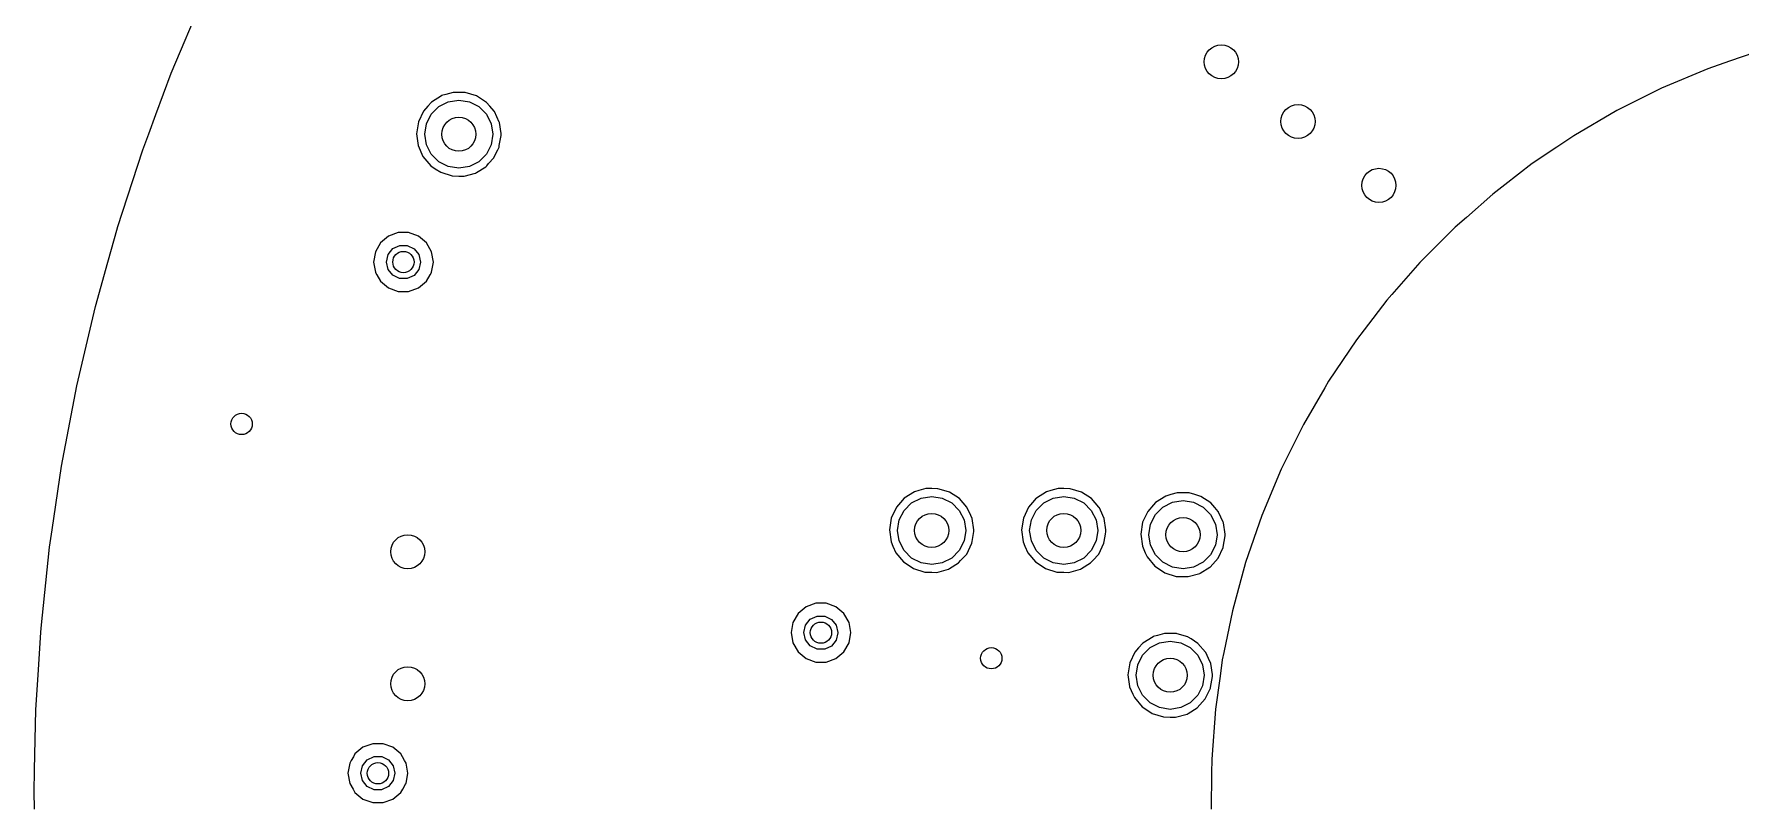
# Model space of a CAD drawing. Extents: x 115.8 to 161.6, y -138.2 to -92.4.
# Drawn here: x 115.77 to 135.8, y -115.43 to -106.38 of the extents above; entities that cross this region are included whole.
import ezdxf

# ---------------------------------------------------------------- set-up
doc = ezdxf.new("R2010")
doc.units = 0
doc.layers.add('BLACK', color=7, linetype='CONTINUOUS')

msp = doc.modelspace()

# ---------------------------------------------------------------- linework, layer by layer
at = {"layer": 'BLACK', "linetype": 'CONTINUOUS'}
for p, q in [((117.374, -106.835), (117.745, -105.951)), ((135.663, -106.694), (135.409, -106.782)), ((135.963, -106.59), (135.663, -106.694)), ((117.194, -107.317), (117.373, -106.835)), ((117.373, -106.835), (117.374, -106.835)), ((135.409, -106.782), (134.868, -107.01)), ((135.409, -106.782), (135.409, -106.782)), ((135.409, -106.782), (135.409, -106.782)), ((120.428, -107.173), (120.388, -107.219)), ((120.429, -107.173), (120.428, -107.173)), ((120.428, -107.173), (120.428, -107.173)), ((120.548, -107.098), (120.429, -107.173)), ((120.515, -107.226), (120.626, -107.17)), ((120.599, -107.083), (120.548, -107.097)), ((120.548, -107.097), (120.548, -107.097)), ((120.548, -107.097), (120.548, -107.098)), ((120.683, -107.059), (120.599, -107.083)), ((120.626, -107.17), (120.75, -107.15)), ((120.684, -107.059), (120.683, -107.059)), ((120.75, -107.059), (120.684, -107.059)), ((120.684, -107.059), (120.684, -107.059)), ((120.823, -107.06), (120.75, -107.059)), ((120.75, -107.15), (120.874, -107.17)), ((120.824, -107.06), (120.823, -107.06)), ((120.891, -107.08), (120.824, -107.06)), ((120.824, -107.06), (120.824, -107.06)), ((120.874, -107.17), (120.985, -107.226)), ((120.958, -107.1), (120.891, -107.08)), ((121.076, -107.177), (120.958, -107.1)), ((134.868, -107.01), (134.357, -107.265)), ((134.868, -107.01), (134.868, -107.01)), ((134.868, -107.01), (134.868, -107.01)), ((117.11, -107.544), (117.194, -107.317)), ((120.336, -107.278), (120.276, -107.405)), ((120.388, -107.219), (120.336, -107.278)), ((120.37, -107.426), (120.426, -107.315)), ((120.426, -107.315), (120.515, -107.226)), ((120.985, -107.226), (121.074, -107.315)), ((121.074, -107.315), (121.13, -107.426)), ((121.113, -107.22), (121.076, -107.177)), ((121.164, -107.279), (121.113, -107.22)), ((121.167, -107.283), (121.164, -107.279)), ((121.168, -107.284), (121.167, -107.283)), ((121.225, -107.41), (121.168, -107.284)), ((121.168, -107.284), (121.168, -107.284)), ((134.343, -107.272), (133.836, -107.568)), ((134.357, -107.265), (134.343, -107.272)), ((117.039, -107.734), (117.11, -107.544)), ((120.276, -107.405), (120.254, -107.544)), ((120.254, -107.544), (120.273, -107.683)), ((120.35, -107.55), (120.37, -107.426)), ((120.37, -107.674), (120.35, -107.55)), ((121.13, -107.426), (121.15, -107.55)), ((121.15, -107.55), (121.13, -107.674)), ((121.226, -107.411), (121.225, -107.41)), ((121.225, -107.682), (121.245, -107.563)), ((121.226, -107.412), (121.226, -107.411)), ((121.245, -107.543), (121.226, -107.412)), ((121.246, -107.55), (121.245, -107.543)), ((121.245, -107.562), (121.246, -107.55)), ((121.245, -107.563), (121.245, -107.562)), ((133.836, -107.568), (133.639, -107.701)), ((133.836, -107.568), (133.836, -107.568)), ((133.836, -107.568), (133.836, -107.568)), ((116.743, -108.646), (117.039, -107.734)), ((117.039, -107.734), (117.039, -107.734)), ((120.273, -107.683), (120.329, -107.812)), ((120.426, -107.785), (120.37, -107.674)), ((121.13, -107.674), (121.074, -107.785)), ((121.166, -107.817), (121.206, -107.734)), ((121.206, -107.734), (121.222, -107.701)), ((121.222, -107.701), (121.225, -107.682)), ((133.639, -107.701), (133.35, -107.895)), ((120.329, -107.812), (120.42, -107.919)), ((120.42, -107.919), (120.42, -107.92)), ((120.42, -107.92), (120.42, -107.92)), ((120.42, -107.92), (120.473, -107.955)), ((120.515, -107.874), (120.426, -107.785)), ((120.473, -107.955), (120.537, -107.997)), ((120.626, -107.93), (120.515, -107.874)), ((120.75, -107.95), (120.626, -107.93)), ((120.874, -107.93), (120.75, -107.95)), ((120.985, -107.874), (120.874, -107.93)), ((120.959, -107.998), (121.066, -107.932)), ((121.074, -107.785), (120.985, -107.874)), ((121.066, -107.932), (121.067, -107.931)), ((121.066, -107.932), (121.066, -107.932)), ((121.067, -107.931), (121.078, -107.919)), ((121.078, -107.919), (121.099, -107.895)), ((121.099, -107.895), (121.161, -107.827)), ((121.161, -107.827), (121.166, -107.817)), ((133.35, -107.895), (133.026, -108.145)), ((133.35, -107.895), (133.35, -107.895)), ((133.35, -107.895), (133.35, -107.895)), ((120.537, -107.997), (120.671, -108.039)), ((120.671, -108.039), (120.75, -108.041)), ((120.75, -108.041), (120.81, -108.042)), ((120.81, -108.042), (120.81, -108.042)), ((120.81, -108.042), (120.811, -108.042)), ((120.811, -108.042), (120.947, -108.005)), ((120.947, -108.005), (120.959, -107.998)), ((133.026, -108.145), (132.885, -108.254)), ((132.885, -108.254), (132.576, -108.526)), ((132.885, -108.254), (132.885, -108.254)), ((132.885, -108.254), (132.885, -108.254)), ((132.576, -108.526), (132.445, -108.641)), ((116.63, -109.05), (116.743, -108.647)), ((116.743, -108.647), (116.743, -108.646)), ((119.925, -108.746), (119.831, -108.824)), ((120.039, -108.704), (119.925, -108.746)), ((120.161, -108.704), (120.039, -108.704)), ((120.275, -108.746), (120.161, -108.704)), ((120.369, -108.824), (120.275, -108.746)), ((132.445, -108.641), (132.031, -109.056)), ((132.445, -108.641), (132.445, -108.641)), ((132.445, -108.641), (132.445, -108.641)), ((119.77, -108.93), (119.749, -109.05)), ((119.831, -108.824), (119.77, -108.93)), ((119.9, -109.05), (119.92, -108.963)), ((119.92, -108.963), (119.975, -108.893)), ((119.975, -108.893), (120.056, -108.855)), ((120.056, -108.855), (120.145, -108.855)), ((120.145, -108.855), (120.225, -108.894)), ((120.225, -108.894), (120.28, -108.963)), ((120.28, -108.963), (120.3, -109.05)), ((120.43, -108.93), (120.369, -108.824)), ((120.451, -109.05), (120.43, -108.93)), ((116.485, -109.57), (116.63, -109.05)), ((119.749, -109.05), (119.77, -109.17)), ((119.77, -109.17), (119.771, -109.171)), ((119.771, -109.171), (119.771, -109.171)), ((119.771, -109.171), (119.787, -109.199)), ((119.92, -109.136), (119.9, -109.05)), ((119.975, -109.206), (119.92, -109.136)), ((120.28, -109.137), (120.224, -109.207)), ((120.3, -109.051), (120.28, -109.137)), ((120.3, -109.05), (120.3, -109.051)), ((120.413, -109.199), (120.429, -109.171)), ((120.429, -109.171), (120.43, -109.17)), ((120.429, -109.171), (120.429, -109.171)), ((120.43, -109.17), (120.451, -109.05)), ((132.03, -109.057), (131.703, -109.43)), ((132.031, -109.056), (132.03, -109.056)), ((132.03, -109.056), (132.03, -109.057)), ((132.03, -109.057), (132.03, -109.057)), ((132.031, -109.056), (132.031, -109.056)), ((119.787, -109.199), (119.831, -109.276)), ((119.831, -109.276), (119.925, -109.354)), ((119.925, -109.354), (120.039, -109.395)), ((120.055, -109.245), (119.975, -109.206)), ((120.144, -109.245), (120.055, -109.245)), ((120.224, -109.207), (120.144, -109.245)), ((120.161, -109.395), (120.275, -109.354)), ((120.275, -109.354), (120.369, -109.276)), ((120.369, -109.276), (120.413, -109.199)), ((116.266, -110.504), (116.485, -109.57)), ((116.485, -109.57), (116.485, -109.57)), ((120.039, -109.395), (120.161, -109.395)), ((131.643, -109.498), (131.376, -109.846)), ((131.644, -109.498), (131.643, -109.498)), ((131.643, -109.498), (131.643, -109.498)), ((131.703, -109.43), (131.644, -109.498)), ((131.286, -109.963), (130.959, -110.45)), ((131.376, -109.846), (131.286, -109.963)), ((116.086, -111.446), (116.266, -110.504)), ((116.266, -110.504), (116.266, -110.504)), ((130.915, -110.525), (130.665, -110.957)), ((130.959, -110.45), (130.915, -110.525)), ((130.959, -110.45), (130.959, -110.45)), ((130.959, -110.45), (130.959, -110.45)), ((130.665, -110.957), (130.403, -111.482)), ((115.976, -112.194), (116.086, -111.446)), ((116.086, -111.446), (116.086, -111.446)), ((130.403, -111.482), (130.176, -112.023)), ((126.098, -111.748), (125.979, -111.823)), ((126.149, -111.733), (126.098, -111.747)), ((126.098, -111.747), (126.098, -111.747)), ((126.098, -111.747), (126.098, -111.748)), ((126.233, -111.709), (126.149, -111.733)), ((126.234, -111.709), (126.233, -111.709)), ((126.3, -111.709), (126.234, -111.709)), ((126.234, -111.709), (126.234, -111.709)), ((126.373, -111.71), (126.3, -111.709)), ((126.374, -111.71), (126.373, -111.71)), ((126.441, -111.73), (126.374, -111.71)), ((126.374, -111.71), (126.374, -111.71)), ((126.508, -111.75), (126.441, -111.73)), ((126.626, -111.827), (126.508, -111.75)), ((127.648, -111.748), (127.529, -111.823)), ((127.699, -111.733), (127.648, -111.747)), ((127.648, -111.747), (127.648, -111.747)), ((127.648, -111.747), (127.648, -111.748)), ((127.783, -111.709), (127.699, -111.733)), ((127.784, -111.709), (127.783, -111.709)), ((127.85, -111.709), (127.784, -111.709)), ((127.784, -111.709), (127.784, -111.709)), ((127.923, -111.71), (127.85, -111.709)), ((127.924, -111.71), (127.923, -111.71)), ((127.991, -111.73), (127.924, -111.71)), ((127.924, -111.71), (127.924, -111.71)), ((128.058, -111.75), (127.991, -111.73)), ((128.176, -111.827), (128.058, -111.75)), ((129.109, -111.78), (129.048, -111.797)), ((129.183, -111.759), (129.109, -111.78)), ((129.184, -111.759), (129.183, -111.759)), ((129.25, -111.759), (129.184, -111.759)), ((129.184, -111.759), (129.184, -111.759)), ((129.323, -111.76), (129.25, -111.759)), ((129.324, -111.76), (129.323, -111.76)), ((129.388, -111.779), (129.324, -111.76)), ((129.324, -111.76), (129.324, -111.76)), ((129.458, -111.8), (129.388, -111.779)), ((125.886, -111.928), (125.826, -112.055)), ((125.935, -111.872), (125.886, -111.928)), ((125.92, -112.076), (125.976, -111.965)), ((125.978, -111.823), (125.935, -111.872)), ((125.976, -111.965), (126.065, -111.876)), ((125.979, -111.823), (125.978, -111.823)), ((125.978, -111.823), (125.978, -111.823)), ((126.065, -111.876), (126.176, -111.82)), ((126.176, -111.82), (126.3, -111.8)), ((126.3, -111.8), (126.424, -111.82)), ((126.424, -111.82), (126.535, -111.876)), ((126.535, -111.876), (126.624, -111.965)), ((126.624, -111.965), (126.68, -112.076)), ((126.669, -111.877), (126.626, -111.827)), ((126.714, -111.929), (126.669, -111.877)), ((126.717, -111.933), (126.714, -111.929)), ((126.718, -111.934), (126.717, -111.933)), ((126.759, -112.024), (126.718, -111.934)), ((126.718, -111.934), (126.718, -111.934)), ((127.436, -111.928), (127.376, -112.055)), ((127.485, -111.872), (127.436, -111.928)), ((127.47, -112.076), (127.526, -111.965)), ((127.528, -111.823), (127.485, -111.872)), ((127.526, -111.965), (127.615, -111.876)), ((127.529, -111.823), (127.528, -111.823)), ((127.528, -111.823), (127.528, -111.823)), ((127.615, -111.876), (127.726, -111.82)), ((127.726, -111.82), (127.85, -111.8)), ((127.85, -111.8), (127.974, -111.82)), ((127.974, -111.82), (128.085, -111.876)), ((128.085, -111.876), (128.174, -111.965)), ((128.174, -111.965), (128.23, -112.076)), ((128.219, -111.877), (128.176, -111.827)), ((128.264, -111.929), (128.219, -111.877)), ((128.267, -111.933), (128.264, -111.929)), ((128.268, -111.934), (128.267, -111.933)), ((128.309, -112.024), (128.268, -111.934)), ((128.268, -111.934), (128.268, -111.934)), ((128.836, -111.978), (128.776, -112.105)), ((128.905, -111.9), (128.836, -111.978)), ((128.928, -111.873), (128.905, -111.9)), ((128.926, -112.015), (129.015, -111.926)), ((128.929, -111.873), (128.928, -111.873)), ((128.928, -111.873), (128.928, -111.873)), ((129.048, -111.798), (128.929, -111.873)), ((129.015, -111.926), (129.126, -111.87)), ((129.048, -111.797), (129.048, -111.797)), ((129.048, -111.797), (129.048, -111.798)), ((129.126, -111.87), (129.25, -111.85)), ((129.25, -111.85), (129.374, -111.87)), ((129.374, -111.87), (129.485, -111.926)), ((129.576, -111.877), (129.458, -111.8)), ((129.485, -111.926), (129.574, -112.015)), ((129.624, -111.932), (129.576, -111.877)), ((129.664, -111.979), (129.624, -111.932)), ((129.667, -111.983), (129.664, -111.979)), ((129.668, -111.984), (129.667, -111.983)), ((129.723, -112.104), (129.668, -111.984)), ((129.668, -111.984), (129.668, -111.984)), ((125.826, -112.055), (125.804, -112.194)), ((125.9, -112.2), (125.92, -112.076)), ((126.68, -112.076), (126.7, -112.2)), ((126.776, -112.061), (126.759, -112.024)), ((126.776, -112.062), (126.776, -112.061)), ((126.795, -112.193), (126.776, -112.062)), ((127.376, -112.055), (127.354, -112.194)), ((127.45, -112.2), (127.47, -112.076)), ((128.23, -112.076), (128.25, -112.2)), ((128.326, -112.061), (128.309, -112.024)), ((128.326, -112.062), (128.326, -112.061)), ((128.345, -112.193), (128.326, -112.062)), ((128.776, -112.105), (128.754, -112.244)), ((128.85, -112.25), (128.87, -112.126)), ((128.87, -112.126), (128.926, -112.015)), ((129.574, -112.015), (129.63, -112.126)), ((129.63, -112.126), (129.65, -112.25)), ((129.726, -112.111), (129.723, -112.104)), ((129.726, -112.112), (129.726, -112.111)), ((129.745, -112.243), (129.726, -112.112)), ((130.176, -112.023), (129.985, -112.578)), ((115.946, -112.395), (115.976, -112.194)), ((125.804, -112.194), (125.823, -112.333)), ((125.823, -112.333), (125.823, -112.334)), ((125.823, -112.334), (125.823, -112.334)), ((125.823, -112.334), (125.845, -112.383)), ((125.845, -112.383), (125.879, -112.462)), ((125.92, -112.324), (125.9, -112.2)), ((125.976, -112.435), (125.92, -112.324)), ((126.68, -112.324), (126.624, -112.435)), ((126.7, -112.2), (126.68, -112.324)), ((126.711, -112.477), (126.772, -112.351)), ((126.772, -112.351), (126.775, -112.332)), ((126.775, -112.332), (126.795, -112.213)), ((126.795, -112.194), (126.795, -112.193)), ((126.796, -112.2), (126.795, -112.194)), ((126.795, -112.212), (126.796, -112.2)), ((126.795, -112.213), (126.795, -112.212)), ((127.354, -112.194), (127.373, -112.333)), ((127.373, -112.333), (127.373, -112.334)), ((127.373, -112.334), (127.373, -112.334)), ((127.373, -112.334), (127.395, -112.383)), ((127.395, -112.383), (127.429, -112.462)), ((127.47, -112.324), (127.45, -112.2)), ((127.526, -112.435), (127.47, -112.324)), ((128.23, -112.324), (128.174, -112.435)), ((128.25, -112.2), (128.23, -112.324)), ((128.261, -112.477), (128.322, -112.351)), ((128.322, -112.351), (128.325, -112.332)), ((128.325, -112.332), (128.34, -112.244)), ((128.34, -112.244), (128.345, -112.213)), ((128.346, -112.2), (128.345, -112.193)), ((128.345, -112.212), (128.346, -112.2)), ((128.345, -112.213), (128.345, -112.212)), ((128.754, -112.244), (128.773, -112.383)), ((128.773, -112.383), (128.773, -112.384)), ((128.773, -112.384), (128.773, -112.384)), ((128.773, -112.384), (128.807, -112.462)), ((128.87, -112.374), (128.85, -112.25)), ((128.926, -112.485), (128.87, -112.374)), ((129.63, -112.374), (129.574, -112.485)), ((129.65, -112.25), (129.63, -112.374)), ((129.723, -112.395), (129.745, -112.263)), ((129.746, -112.25), (129.745, -112.243)), ((129.745, -112.262), (129.746, -112.25)), ((129.745, -112.263), (129.745, -112.262)), ((115.846, -113.349), (115.946, -112.395)), ((115.946, -112.395), (115.946, -112.395)), ((125.879, -112.462), (125.97, -112.569)), ((125.97, -112.569), (125.97, -112.57)), ((125.97, -112.57), (125.97, -112.57)), ((125.97, -112.57), (126.058, -112.628)), ((126.065, -112.524), (125.976, -112.435)), ((126.176, -112.58), (126.065, -112.524)), ((126.3, -112.6), (126.176, -112.58)), ((126.424, -112.58), (126.3, -112.6)), ((126.535, -112.524), (126.424, -112.58)), ((126.509, -112.648), (126.616, -112.582)), ((126.624, -112.435), (126.535, -112.524)), ((126.616, -112.582), (126.617, -112.581)), ((126.616, -112.582), (126.616, -112.582)), ((126.617, -112.581), (126.62, -112.578)), ((126.62, -112.578), (126.64, -112.555)), ((126.64, -112.555), (126.711, -112.477)), ((127.429, -112.462), (127.52, -112.569)), ((127.52, -112.569), (127.52, -112.57)), ((127.52, -112.57), (127.52, -112.57)), ((127.52, -112.57), (127.608, -112.628)), ((127.615, -112.524), (127.526, -112.435)), ((127.726, -112.58), (127.615, -112.524)), ((127.85, -112.6), (127.726, -112.58)), ((127.974, -112.58), (127.85, -112.6)), ((128.085, -112.524), (127.974, -112.58)), ((128.059, -112.648), (128.166, -112.582)), ((128.174, -112.435), (128.085, -112.524)), ((128.166, -112.582), (128.167, -112.581)), ((128.166, -112.582), (128.166, -112.582)), ((128.167, -112.581), (128.17, -112.578)), ((128.17, -112.578), (128.19, -112.555)), ((128.19, -112.555), (128.261, -112.477)), ((128.807, -112.462), (128.829, -112.512)), ((128.829, -112.512), (128.92, -112.619)), ((129.015, -112.574), (128.926, -112.485)), ((129.126, -112.63), (129.015, -112.574)), ((129.485, -112.574), (129.374, -112.63)), ((129.574, -112.485), (129.485, -112.574)), ((129.567, -112.631), (129.661, -112.527)), ((129.661, -112.527), (129.722, -112.401)), ((129.722, -112.401), (129.723, -112.395)), ((129.985, -112.578), (129.83, -113.144)), ((126.058, -112.628), (126.087, -112.647)), ((126.087, -112.647), (126.221, -112.689)), ((126.221, -112.689), (126.3, -112.691)), ((126.3, -112.691), (126.36, -112.692)), ((126.36, -112.692), (126.36, -112.692)), ((126.36, -112.692), (126.361, -112.692)), ((126.361, -112.692), (126.497, -112.655)), ((126.497, -112.655), (126.509, -112.648)), ((127.608, -112.628), (127.637, -112.647)), ((127.637, -112.647), (127.771, -112.689)), ((127.771, -112.689), (127.85, -112.691)), ((127.85, -112.691), (127.91, -112.692)), ((127.91, -112.692), (127.91, -112.692)), ((127.91, -112.692), (127.911, -112.692)), ((127.911, -112.692), (128.047, -112.655)), ((128.047, -112.655), (128.059, -112.648)), ((128.92, -112.619), (128.92, -112.62)), ((128.92, -112.62), (128.92, -112.62)), ((128.92, -112.62), (129.009, -112.679)), ((129.009, -112.679), (129.037, -112.697)), ((129.037, -112.697), (129.171, -112.739)), ((129.25, -112.65), (129.126, -112.63)), ((129.171, -112.739), (129.25, -112.741)), ((129.374, -112.63), (129.25, -112.65)), ((129.25, -112.741), (129.31, -112.742)), ((129.31, -112.742), (129.31, -112.742)), ((129.31, -112.742), (129.311, -112.742)), ((129.311, -112.742), (129.447, -112.705)), ((129.447, -112.705), (129.452, -112.702)), ((129.452, -112.702), (129.566, -112.632)), ((129.566, -112.632), (129.567, -112.631)), ((129.566, -112.632), (129.566, -112.632)), ((124.731, -113.174), (124.67, -113.28)), ((124.825, -113.096), (124.731, -113.174)), ((124.939, -113.054), (124.825, -113.096)), ((125.061, -113.054), (124.939, -113.054)), ((125.175, -113.096), (125.061, -113.054)), ((125.269, -113.174), (125.175, -113.096)), ((125.33, -113.28), (125.269, -113.174)), ((129.83, -113.144), (129.729, -113.633)), ((129.83, -113.144), (129.83, -113.144)), ((129.83, -113.144), (129.83, -113.144)), ((115.843, -113.4), (115.846, -113.349)), ((115.846, -113.349), (115.846, -113.349)), ((124.67, -113.28), (124.649, -113.4)), ((124.8, -113.4), (124.82, -113.313)), ((124.82, -113.313), (124.875, -113.243)), ((124.875, -113.243), (124.956, -113.205)), ((124.956, -113.205), (125.045, -113.205)), ((125.045, -113.205), (125.125, -113.244)), ((125.125, -113.244), (125.18, -113.313)), ((125.18, -113.313), (125.2, -113.4)), ((125.351, -113.4), (125.33, -113.28)), ((115.811, -113.894), (115.843, -113.4)), ((124.649, -113.4), (124.67, -113.52)), ((124.67, -113.52), (124.731, -113.626)), ((124.82, -113.486), (124.8, -113.4)), ((124.875, -113.556), (124.82, -113.486)), ((124.955, -113.595), (124.875, -113.556)), ((125.124, -113.557), (125.044, -113.595)), ((125.18, -113.487), (125.124, -113.557)), ((125.2, -113.401), (125.18, -113.487)), ((125.2, -113.4), (125.2, -113.401)), ((125.269, -113.626), (125.33, -113.52)), ((125.33, -113.52), (125.351, -113.4)), ((128.729, -113.579), (128.686, -113.628)), ((128.778, -113.523), (128.729, -113.579)), ((128.776, -113.665), (128.865, -113.576)), ((128.779, -113.523), (128.778, -113.523)), ((128.778, -113.523), (128.778, -113.523)), ((128.898, -113.448), (128.779, -113.523)), ((128.865, -113.576), (128.976, -113.52)), ((128.949, -113.433), (128.898, -113.447)), ((128.898, -113.447), (128.898, -113.447)), ((128.898, -113.447), (128.898, -113.448)), ((129.033, -113.409), (128.949, -113.433)), ((128.976, -113.52), (129.1, -113.5)), ((129.034, -113.409), (129.033, -113.409)), ((129.1, -113.409), (129.034, -113.409)), ((129.034, -113.409), (129.034, -113.409)), ((129.173, -113.41), (129.1, -113.409)), ((129.1, -113.5), (129.224, -113.52)), ((129.174, -113.41), (129.173, -113.41)), ((129.18, -113.412), (129.174, -113.41)), ((129.174, -113.41), (129.174, -113.41)), ((129.308, -113.45), (129.18, -113.412)), ((129.224, -113.52), (129.335, -113.576)), ((129.309, -113.451), (129.308, -113.45)), ((129.345, -113.474), (129.309, -113.451)), ((129.335, -113.576), (129.424, -113.665)), ((129.426, -113.527), (129.345, -113.474)), ((129.514, -113.629), (129.426, -113.527)), ((129.426, -113.527), (129.426, -113.527)), ((124.731, -113.626), (124.825, -113.704)), ((124.825, -113.704), (124.939, -113.745)), ((124.939, -113.745), (125.061, -113.745)), ((125.044, -113.595), (124.955, -113.595)), ((125.061, -113.745), (125.175, -113.704)), ((125.175, -113.704), (125.269, -113.626)), ((128.626, -113.755), (128.604, -113.894)), ((128.686, -113.628), (128.626, -113.755)), ((128.7, -113.9), (128.72, -113.776)), ((128.72, -113.776), (128.776, -113.665)), ((129.424, -113.665), (129.48, -113.776)), ((129.48, -113.776), (129.5, -113.9)), ((129.517, -113.633), (129.514, -113.629)), ((129.518, -113.634), (129.517, -113.633)), ((129.549, -113.703), (129.518, -113.634)), ((129.518, -113.634), (129.518, -113.634)), ((129.576, -113.761), (129.549, -113.703)), ((129.576, -113.762), (129.576, -113.761)), ((129.595, -113.893), (129.576, -113.762)), ((129.711, -113.719), (129.685, -113.909)), ((129.729, -113.633), (129.711, -113.718)), ((129.711, -113.718), (129.711, -113.719)), ((129.711, -113.719), (129.711, -113.719)), ((115.786, -114.306), (115.811, -113.894)), ((128.604, -113.894), (128.623, -114.033)), ((128.72, -114.024), (128.7, -113.9)), ((129.5, -113.9), (129.48, -114.024)), ((129.573, -114.045), (129.595, -113.913)), ((129.596, -113.9), (129.595, -113.893)), ((129.595, -113.912), (129.596, -113.9)), ((129.595, -113.913), (129.595, -113.912)), ((129.685, -113.909), (129.63, -114.299)), ((128.623, -114.033), (128.623, -114.034)), ((128.623, -114.034), (128.623, -114.034)), ((128.623, -114.034), (128.661, -114.121)), ((128.661, -114.121), (128.679, -114.162)), ((128.679, -114.162), (128.77, -114.269)), ((128.776, -114.135), (128.72, -114.024)), ((128.865, -114.224), (128.776, -114.135)), ((129.424, -114.135), (129.335, -114.224)), ((129.417, -114.281), (129.511, -114.177)), ((129.48, -114.024), (129.424, -114.135)), ((129.511, -114.177), (129.572, -114.051)), ((129.572, -114.051), (129.573, -114.045)), ((115.771, -115.009), (115.786, -114.306)), ((115.786, -114.306), (115.786, -114.306)), ((128.77, -114.269), (128.77, -114.27)), ((128.77, -114.27), (128.77, -114.27)), ((128.77, -114.27), (128.872, -114.338)), ((128.976, -114.28), (128.865, -114.224)), ((128.872, -114.338), (128.887, -114.347)), ((128.887, -114.347), (129.021, -114.389)), ((129.1, -114.3), (128.976, -114.28)), ((129.224, -114.28), (129.1, -114.3)), ((129.161, -114.392), (129.297, -114.355)), ((129.335, -114.224), (129.224, -114.28)), ((129.297, -114.355), (129.309, -114.348)), ((129.309, -114.348), (129.416, -114.282)), ((129.416, -114.282), (129.417, -114.281)), ((129.416, -114.282), (129.416, -114.282)), ((129.63, -114.299), (129.587, -114.884)), ((129.021, -114.389), (129.1, -114.391)), ((129.1, -114.391), (129.16, -114.392)), ((129.16, -114.392), (129.16, -114.392)), ((129.16, -114.392), (129.161, -114.392)), ((119.625, -114.746), (119.531, -114.824)), ((119.739, -114.704), (119.625, -114.746)), ((119.861, -114.704), (119.739, -114.704)), ((119.975, -114.746), (119.861, -114.704)), ((120.069, -114.824), (119.975, -114.746)), ((119.47, -114.93), (119.449, -115.05)), ((119.488, -114.899), (119.47, -114.93)), ((119.513, -114.856), (119.488, -114.899)), ((119.531, -114.824), (119.513, -114.856)), ((119.6, -115.05), (119.62, -114.963)), ((119.62, -114.963), (119.675, -114.893)), ((119.675, -114.893), (119.756, -114.855)), ((119.756, -114.855), (119.845, -114.855)), ((119.845, -114.855), (119.925, -114.894)), ((119.925, -114.894), (119.98, -114.963)), ((119.98, -114.963), (120, -115.05)), ((120.087, -114.856), (120.069, -114.824)), ((120.112, -114.899), (120.087, -114.856)), ((120.13, -114.93), (120.112, -114.899)), ((120.151, -115.05), (120.13, -114.93)), ((129.587, -114.884), (129.585, -115.048)), ((115.766, -115.237), (115.77, -115.05)), ((115.77, -115.05), (115.771, -115.009)), ((119.449, -115.05), (119.47, -115.17)), ((119.47, -115.17), (119.471, -115.171)), ((119.471, -115.171), (119.471, -115.171)), ((119.471, -115.171), (119.509, -115.237)), ((119.62, -115.136), (119.6, -115.05)), ((119.675, -115.206), (119.62, -115.136)), ((119.98, -115.137), (119.924, -115.207)), ((120, -115.051), (119.98, -115.137)), ((120, -115.05), (120, -115.051)), ((120.091, -115.237), (120.129, -115.171)), ((120.129, -115.171), (120.13, -115.17)), ((120.129, -115.171), (120.129, -115.171)), ((120.13, -115.17), (120.151, -115.05)), ((129.585, -115.048), (129.581, -115.471)), ((115.765, -115.265), (115.766, -115.237)), ((115.77, -115.471), (115.765, -115.265)), ((115.765, -115.265), (115.765, -115.265)), ((119.509, -115.237), (119.531, -115.276)), ((119.531, -115.276), (119.625, -115.354)), ((119.625, -115.354), (119.739, -115.395)), ((119.755, -115.245), (119.675, -115.206)), ((119.844, -115.245), (119.755, -115.245)), ((119.924, -115.207), (119.844, -115.245)), ((119.861, -115.395), (119.975, -115.354)), ((119.975, -115.354), (120.069, -115.276)), ((120.069, -115.276), (120.091, -115.237)), ((119.739, -115.395), (119.861, -115.395))]:
    msp.add_line(p, q, dxfattribs=at)
at = {"layer": 'BLACK'}
for centre, radius in [((129.7, -106.7), 0.2), ((120.75, -107.55), 0.2), ((130.6, -107.4), 0.2), ((131.55, -108.15), 0.2), ((120.1, -109.05), 0.125), ((118.2, -110.95), 0.125), ((126.3, -112.2), 0.2), ((127.85, -112.2), 0.2), ((129.25, -112.25), 0.2), ((120.15, -112.45), 0.2), ((125, -113.4), 0.125), ((127, -113.7), 0.125), ((129.1, -113.9), 0.2), ((120.15, -114), 0.2), ((119.8, -115.05), 0.125)]:
    msp.add_circle(centre, radius, dxfattribs=at)

doc.saveas('drawing.dxf')
